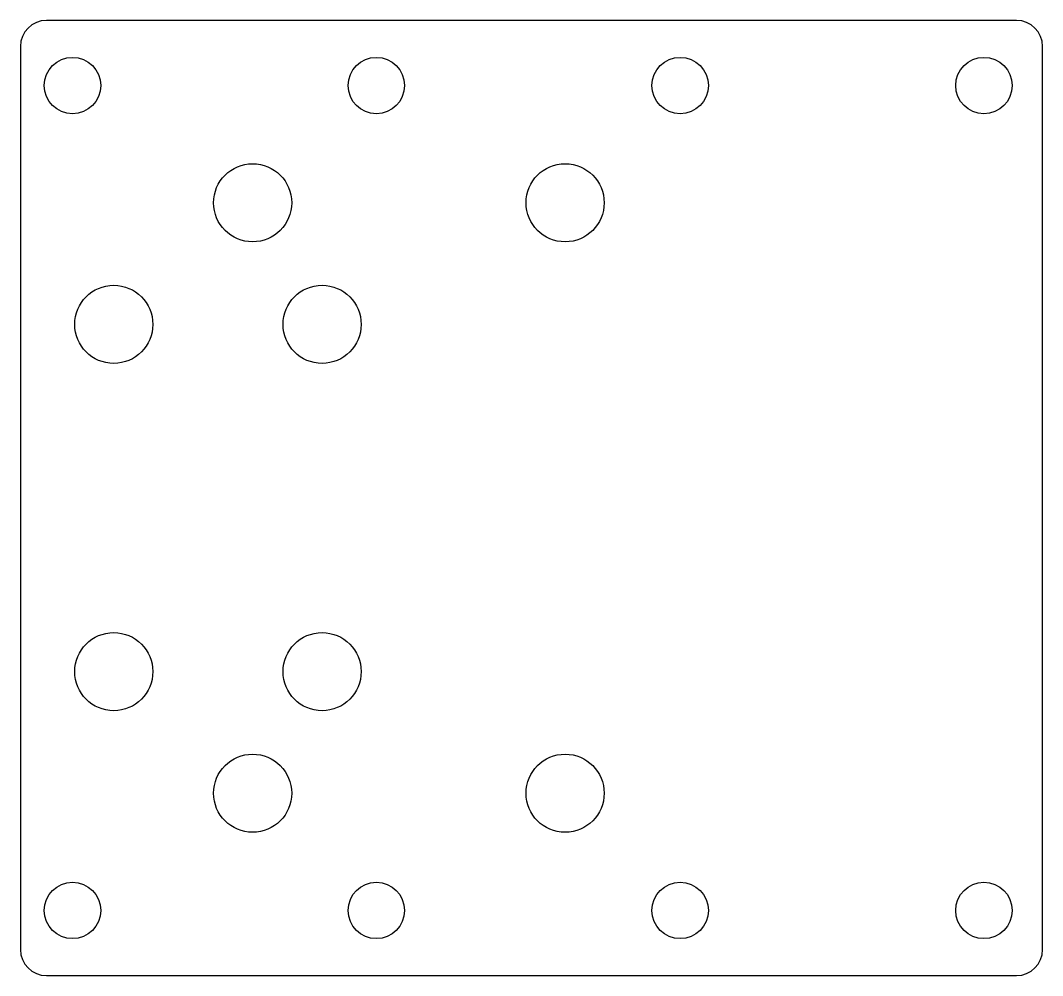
# Model space of a CAD drawing. Header units: millimetres. Extents: x -28 to 90, y -55 to 55.
import ezdxf

# ---------------------------------------------------------------- set-up
doc = ezdxf.new("R2010")
doc.units = ezdxf.units.MM

msp = doc.modelspace()

# ---------------------------------------------------------------- linework, layer by layer
for p, q in [((87, 55), (-24.75, 55)), ((-27.75, 52), (-27.75, -52)), ((90, -52), (90, 52)), ((-24.75, -55), (87, -55))]:
    msp.add_line(p, q)
for centre, radius in [((-21.75, 47.5), 3.25), ((13.25, 47.5), 3.25), ((48.25, 47.5), 3.25), ((83.25, 47.5), 3.25), ((-1, 34), 4.5), ((35, 34), 4.5), ((-17, 20), 4.5), ((7, 20), 4.5), ((-17, -20), 4.5), ((7, -20), 4.5), ((-1, -34), 4.5), ((35, -34), 4.5), ((-21.75, -47.5), 3.25), ((13.25, -47.5), 3.25), ((48.25, -47.5), 3.25), ((83.25, -47.5), 3.25)]:
    msp.add_circle(centre, radius)
for centre, start, end in [((-24.75, 52), 90, 180), ((87, 52), 0, 90), ((-24.75, -52), 180, -90), ((87, -52), -90, 0)]:
    msp.add_arc(centre, 3, start, end)

doc.saveas('drawing.dxf')
